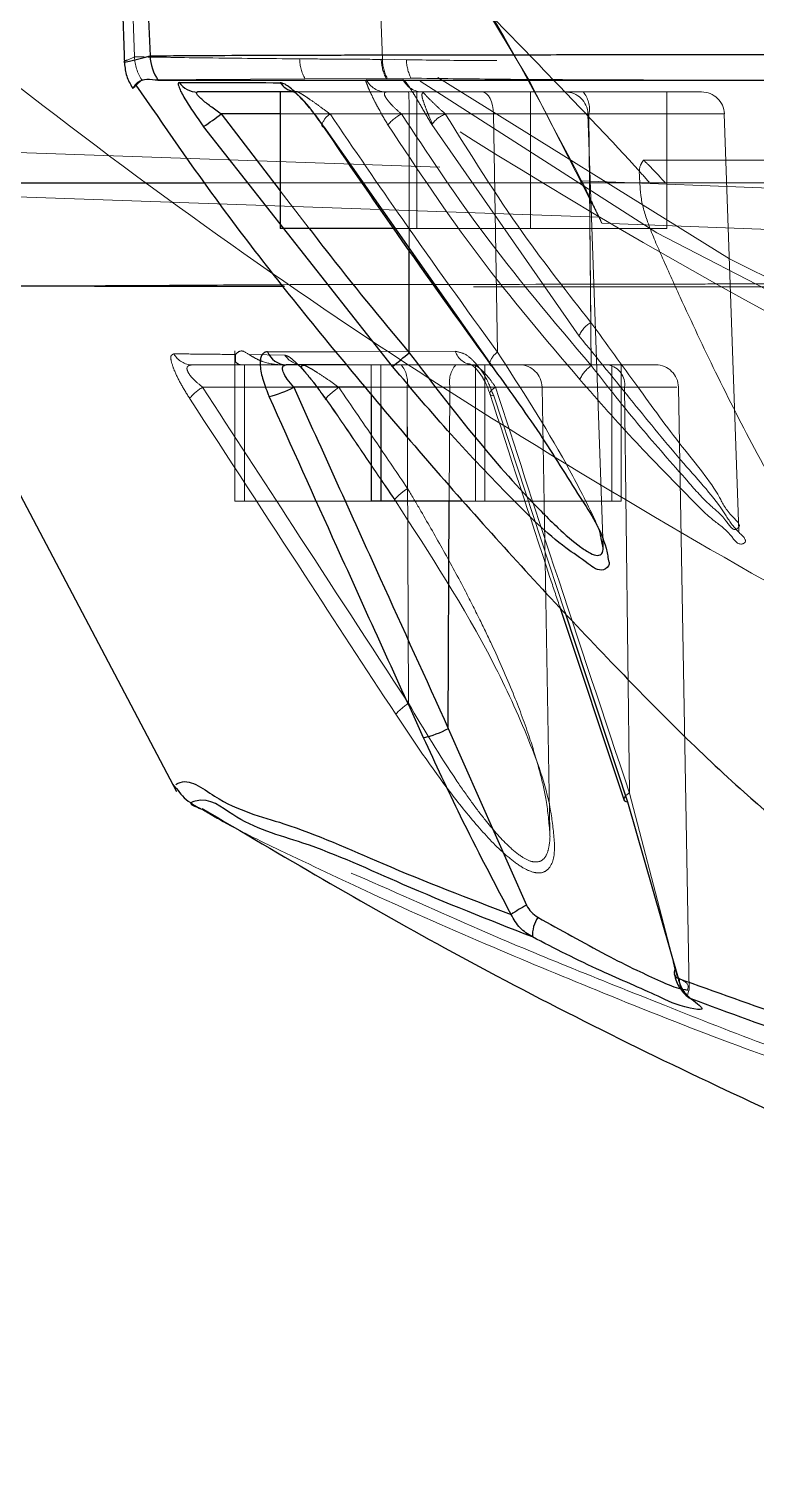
# Model space of a CAD drawing. Header units: millimetres. Extents: x 126 to 938, y 244 to 707.
# Drawn here: x 783.81 to 784.61, y 554.672 to 556.257 of the extents above; entities that cross this region are included whole.
import ezdxf

# ---------------------------------------------------------------- set-up
doc = ezdxf.new("R2010")
doc.units = ezdxf.units.MM
doc.linetypes.add('HIDDEN', pattern=[1.905, 1.27, -0.635])

msp = doc.modelspace()

# ---------------------------------------------------------------- linework, layer by layer
at = {"color": 7, "linetype": 'Continuous', "lineweight": 25}
for p, q in [((783.9106, 556.338), (783.9149, 556.2172)), ((784.1053, 556.1873), (783.995, 556.1873)), ((784.0862, 556.1873), (784.0862, 556.0373)), ((784.0862, 556.1631), (784.0213, 556.1631)), ((784.0213, 556.1631), (784.0862, 556.0786)), ((784.1251, 556.1612), (784.1319, 556.1514)), ((784.2095, 555.8856), (784.0019, 556.1492)), ((784.134, 556.149), (784.3185, 555.8865)), ((783.6227, 556.0873), (784.0032, 556.0873)), ((784.2123, 556.0373), (784.0862, 556.0373)), ((784.228, 555.9006), (784.2279, 556.0127)), ((784.072, 555.9017), (784.1472, 555.9019)), ((784.159, 555.8873), (784.0927, 555.8873)), ((784.1801, 555.8627), (784.101, 555.8627)), ((784.1862, 555.8556), (784.1862, 555.7373)), ((784.1967, 555.8433), (784.1967, 555.7373)), ((784.1967, 555.7373), (784.1862, 555.7373)), ((784.287, 555.7373), (784.1967, 555.7373)), ((784.271, 555.4876), (784.2721, 555.7373)), ((784.4412, 555.6862), (784.439, 555.6964)), ((784.3933, 555.622), (784.4641, 555.4096)), ((784.3991, 555.6158), (784.4679, 555.4069)), ((784.271, 555.4876), (784.3571, 555.2933)), ((783.9983, 555.3997), (783.9997, 555.3989)), ((784.4679, 555.4069), (784.5236, 555.2129)), ((784.5206, 555.2228), (784.5185, 555.2309)), ((784.5339, 555.1928), (784.5342, 555.1945))]:
    msp.add_line(p, q, dxfattribs=at)
at = {"color": 7, "linetype": 'HIDDEN', "lineweight": 18}
for p, q in [((784.1985, 556.2232), (784.1945, 556.3373)), ((783.926, 556.2259), (783.9181, 556.2224)), ((784.2249, 556.2227), (784.1985, 556.2232)), ((783.928, 556.1953), (783.9338, 556.2006)), ((783.9338, 556.2006), (784.1133, 556.2018)), ((784.1133, 556.2018), (784.2026, 556.2022)), ((784.221, 556.201), (784.1808, 556.2008)), ((784.2039, 556.2022), (784.2299, 556.2024)), ((783.995, 556.1873), (784.2273, 556.1873)), ((784.3612, 556.1873), (784.0862, 556.1873)), ((784.0862, 556.1873), (784.3612, 556.1873)), ((784.3085, 556.1873), (784.1053, 556.1873)), ((784.4192, 556.1873), (784.2029, 556.1873)), ((784.2029, 556.1873), (784.2432, 556.1873)), ((784.2273, 556.1873), (784.3996, 556.1873)), ((784.2362, 556.1873), (784.2362, 556.0373)), ((784.5112, 556.1873), (784.2362, 556.1873)), ((784.2362, 556.1873), (784.5112, 556.1873)), ((784.2432, 556.1873), (784.4192, 556.1873)), ((784.3996, 556.1873), (784.3085, 556.1873)), ((784.3612, 556.1873), (784.3612, 556.0373)), ((784.5496, 556.1873), (784.4192, 556.1873)), ((784.5112, 556.1873), (784.5112, 556.0373)), ((784.2278, 556.1631), (784.0862, 556.1631)), ((784.1409, 556.1631), (784.3205, 556.1631)), ((784.2195, 556.1631), (784.4257, 556.1631)), ((784.4245, 556.1631), (784.2278, 556.1631)), ((784.2279, 556.0127), (784.2278, 556.1631)), ((784.2496, 556.1611), (784.2531, 556.1528)), ((784.4257, 556.1631), (784.2677, 556.1631)), ((784.3205, 556.1631), (784.4245, 556.1631)), ((784.325, 555.9014), (784.3205, 556.1631)), ((784.4245, 556.1631), (784.4412, 555.6862)), ((784.5745, 556.1631), (784.4257, 556.1631)), ((784.4278, 555.9339), (784.4257, 556.1631)), ((784.4282, 555.8865), (784.4257, 556.1631)), ((784.5906, 555.7046), (784.5745, 556.1631)), ((782.9926, 556.149), (786.7006, 556.0192)), ((784.1319, 556.1514), (784.1334, 556.1493)), ((784.4149, 555.919), (784.2527, 556.1514)), ((784.4856, 556.1123), (784.4857, 556.1123)), ((784.6324, 556.1123), (784.4856, 556.1123)), ((784.6324, 556.1123), (784.4857, 556.1123)), ((784.5096, 556.0873), (783.6223, 556.0873)), ((784.0032, 556.0873), (787.4737, 556.0873)), ((784.4176, 556.0895), (785.1607, 556.0613)), ((784.6316, 556.0873), (784.5096, 556.0873)), ((784.4368, 556.0495), (783.6696, 556.0763)), ((784.0862, 556.0786), (784.118, 556.0373)), ((784.0862, 556.0373), (784.3612, 556.0373)), ((784.3612, 556.0373), (784.2123, 556.0373)), ((784.5112, 556.0373), (784.2362, 556.0373)), ((784.2362, 556.0373), (784.5112, 556.0373)), ((784.4397, 556.0431), (785.1641, 556.0156)), ((785.1616, 556.0157), (784.4398, 556.0432)), ((784.0362, 555.9026), (784.0362, 555.7373)), ((784.0912, 555.8979), (784.0519, 555.8985)), ((784.1472, 555.9019), (784.2786, 555.9023)), ((784.2191, 555.8873), (783.9898, 555.8873)), ((783.9898, 555.8873), (784.0426, 555.8873)), ((784.0467, 555.8873), (784.0426, 555.8873)), ((784.0467, 555.8873), (784.0467, 555.7373)), ((784.0467, 555.8873), (784.3112, 555.8873)), ((784.0859, 555.8873), (784.3007, 555.8873)), ((784.0859, 555.8873), (784.111, 555.8873)), ((784.0927, 555.8873), (784.2791, 555.8873)), ((784.111, 555.8873), (784.2191, 555.8873)), ((784.2982, 555.8873), (784.159, 555.8873)), ((784.4507, 555.8873), (784.1862, 555.8873)), ((784.1862, 555.8873), (784.1862, 555.8556)), ((784.1967, 555.8873), (784.4612, 555.8873)), ((784.1967, 555.8873), (784.1967, 555.8433)), ((784.3491, 555.8873), (784.2191, 555.8873)), ((784.2791, 555.8873), (784.4991, 555.8873)), ((784.4472, 555.8873), (784.2982, 555.8873)), ((784.3007, 555.8873), (784.3007, 555.7373)), ((784.3112, 555.7373), (784.3112, 555.8873)), ((784.4507, 555.8873), (784.4507, 555.7373)), ((784.4612, 555.7373), (784.4612, 555.8873)), ((784.0008, 555.8627), (784.2256, 555.8627)), ((784.2256, 555.8627), (784.1504, 555.8627)), ((784.2727, 555.8627), (784.1801, 555.8627)), ((784.3741, 555.8627), (784.2256, 555.8627)), ((784.2261, 555.7515), (784.2256, 555.8627)), ((784.2271, 555.5152), (784.2256, 555.8627)), ((784.2721, 555.7373), (784.2727, 555.8627)), ((784.2727, 555.8627), (784.5223, 555.8627)), ((784.3229, 555.8627), (784.4648, 555.8627)), ((784.3827, 555.3738), (784.3741, 555.8627)), ((784.4703, 555.4166), (784.4648, 555.8627)), ((784.5357, 555.1994), (784.5241, 555.8627)), ((784.3209, 555.8532), (784.3991, 555.6158)), ((784.3007, 555.7373), (784.0362, 555.7373)), ((784.0467, 555.7373), (784.3112, 555.7373)), ((784.1862, 555.7373), (784.4507, 555.7373)), ((784.287, 555.7373), (784.4612, 555.7373)), ((783.9672, 555.4275), (783.9696, 555.4245)), ((783.9696, 555.4245), (783.9722, 555.4214)), ((784.5185, 555.2309), (784.4703, 555.4166)), ((784.5342, 555.2), (784.5345, 555.2019)), ((784.5342, 555.1945), (784.5357, 555.2013)), ((784.5345, 555.2019), (784.5346, 555.2027))]:
    msp.add_line(p, q, dxfattribs=at)
at = {"color": 7, "linetype": 'HIDDEN', "lineweight": 18, "flags": 128}
for points in [[(783.926, 556.2259), (783.9238, 556.2882), (783.9221, 556.3373)], [(784.1053, 556.1873), (784.1026, 556.1874), (784.1004, 556.1878)], [(784.3085, 556.1873), (784.3108, 556.1868), (784.313, 556.1854), (784.3151, 556.1832), (784.3169, 556.1802), (784.3184, 556.1766), (784.3195, 556.1724), (784.3203, 556.1679), (784.3205, 556.1631)], [(784.4398, 556.0432), (784.4381, 556.0467), (784.4368, 556.0495)], [(784.1371, 555.8487), (784.1363, 555.8489), (784.1363, 555.8497), (784.137, 555.851), (784.1385, 555.8527), (784.1407, 555.8548), (784.1435, 555.8573), (784.1468, 555.8599), (784.1504, 555.8627)], [(784.3229, 555.8627), (784.3204, 555.861), (784.3185, 555.8594), (784.3172, 555.8579), (784.3166, 555.8565), (784.3167, 555.8553), (784.3175, 555.8543), (784.3189, 555.8536), (784.3209, 555.8532)], [(784.2128, 555.7377), (784.2119, 555.7379), (784.2118, 555.7386), (784.2125, 555.7399), (784.214, 555.7416), (784.2162, 555.7437), (784.219, 555.7461), (784.2223, 555.7488), (784.2261, 555.7515)]]:
    msp.add_lwpolyline(points, dxfattribs=at)
at = {"color": 7, "linetype": 'Continuous', "lineweight": 25, "flags": 128}
for points in [[(783.9387, 556.3373), (783.941, 556.2755), (783.9429, 556.2269)], [(784.1319, 556.1514), (784.132, 556.1505), (784.1327, 556.1495), (784.134, 556.149)], [(783.6794, 555.9725), (783.7712, 555.7987), (783.9721, 555.4183)], [(784.4641, 555.4096), (784.4642, 555.4091), (784.4648, 555.4081), (784.4661, 555.4074), (784.4679, 555.4069)]]:
    msp.add_lwpolyline(points, dxfattribs=at)
at = {"color": 7, "linetype": 'HIDDEN', "lineweight": 18}
for centre, radius, start, end in [((787.4737, 561.1873), 5.5, 90, 270), ((787.4737, 561.1873), 5.5, 90, 270), ((787.4737, 561.1872), 5.95, 181.9999, 266.80843), ((787.4737, 561.1872), 5.95, 181.99983, 266.80851), ((787.4737, 561.1873), 5.9354, 182.00006, 268), ((782.1737, 554.9872), 2.5, 25.1443, 86.2217), ((783.976, 556.2276), 0.0501, 181.9645, 212.5864), ((784.1576, 556.2254), 0.0502, 182.0109, 208.0656), ((784.2471, 556.2248), 0.0499, 181.9354, 206.9341), ((784.2486, 556.2249), 0.0502, 182.0049, 206.8725), ((784.2751, 556.2245), 0.0503, 181.9394, 205.951), ((784.2029, 556.2122), 0.0249, 207.1402, 269.9483), ((784.2432, 556.2121), 0.0248, 206.4349, 269.9477), ((783.9337, 556.1689), 0.2942, 358.8662, 3.568), ((784.3996, 556.1623), 0.025, 1.9914, 90.011), ((784.3977, 556.1686), 0.0285, 348.9985, 41.037), ((784.3977, 556.1686), 0.0285, 348.9985, 41.037), ((784.5496, 556.1623), 0.025, 1.9914, 90.011), ((784.1539, 556.1439), 0.0232, 124.0134, 160.9962), ((784.2428, 556.1185), 0.0503, 117.6389, 139.5188), ((784.2803, 556.1314), 0.0341, 111.6255, 144.0521), ((784.442, 555.9085), 0.0291, 119.3603, 158.8949), ((783.99, 555.9112), 0.024, 209.4984, 269.6368), ((784.1111, 555.9113), 0.024, 213.8263, 269.6771), ((784.2992, 555.9089), 0.0216, 197.7215, 267.4678), ((784.3385, 555.8829), 0.0229, 126.1902, 164.5944), ((784.1971, 555.8683), 0.029, 348.8261, 40.7007), ((784.1971, 555.8683), 0.029, 348.8261, 40.7007), ((784.3015, 555.8684), 0.0293, 139.8553, 191.1385), ((784.3491, 555.8623), 0.025, 0.9882, 90.0178), ((784.4509, 555.8549), 0.0389, 125.7947, 155.2667), ((784.4428, 555.8655), 0.0222, 352.6304, 78.6), ((784.4991, 555.8623), 0.025, 0.9882, 90.0178), ((784.0323, 555.8111), 0.0605, 121.3924, 139.3146), ((784.2631, 555.4582), 0.0673, 122.2804, 138.005), ((784.4741, 555.4069), 0.0104, 111.6495, 165.2291), ((784.5456, 555.2097), 0.0203, 173.278, 221.7361)]:
    msp.add_arc(centre, radius, start, end, dxfattribs=at)
at = {"color": 7, "linetype": 'Continuous', "lineweight": 25}
for centre, radius, start, end in [((783.9932, 556.2287), 0.0503, 181.9715, 214.7845), ((783.9951, 556.2117), 0.0245, 214.7896, 269.8943), ((784.1057, 556.211), 0.0238, 214.6499, 257.1339), ((783.7173, 556.5667), 0.5052, 304.2801, 306.985), ((784.0933, 555.9101), 0.0228, 201.4081, 268.6079), ((783.8694, 556.3247), 0.5554, 307.7581, 310.2154), ((784.3187, 555.8888), 0.00231, 176.9253, 264.2773), ((784.0466, 555.9667), 0.1174, 283.434, 297.6174), ((784.2177, 555.5878), 0.1135, 283.2687, 298.019), ((784.436, 555.1439), 0.169, 117.8728, 124.6147), ((784.4, 555.2596), 0.0366, 146.0532, 181.8308), ((784.5259, 555.219), 0.0065, 144.8465, 249.6124), ((784.5473, 555.2098), 0.0216, 218.8902, 245.1465)]:
    msp.add_arc(centre, radius, start, end, dxfattribs=at)
at = {"color": 7, "linetype": 'HIDDEN', "lineweight": 18}
for points, knots in [([(782.1883, 560.5354), (782.1976, 560.4688), (782.2166, 560.3328), (782.2554, 560.1261), (782.3036, 559.9126), (782.3577, 559.7112), (782.4177, 559.5171), (782.4844, 559.3253), (782.5674, 559.1139), (782.6787, 558.8639), (782.8216, 558.5855), (783.001, 558.2854), (783.2019, 557.9956), (783.4156, 557.728), (783.6132, 557.5109), (783.7937, 557.3322), (783.92, 557.2174), (784.012, 557.1386), (784.0623, 557.0965), (784.1143, 557.0543), (784.1678, 557.0118), (784.2229, 556.9693), (784.2921, 556.9173), (784.3928, 556.8446), (784.5009, 556.7711), (784.6056, 556.7038), (784.6911, 556.651), (784.7863, 556.5948), (784.8915, 556.5357), (785.0576, 556.4476), (785.2768, 556.3426), (785.5406, 556.2337), (785.8056, 556.1395), (786.0751, 556.0592), (786.3522, 555.9913), (786.5345, 555.9586), (786.6232, 555.9427)], [0, 0, 0, 0, 0.029427, 0.0601118, 0.0920571, 0.125264, 0.151383, 0.1810111, 0.214148, 0.2507974, 0.3007912, 0.3511115, 0.4037674, 0.4550719, 0.50096, 0.5322046, 0.5662675, 0.5756555, 0.5852353, 0.5950095, 0.6049763, 0.6151366, 0.6254886, 0.6429089, 0.6695038, 0.6827103, 0.6973837, 0.7135229, 0.7311274, 0.7501964, 0.7958395, 0.8374784, 0.875119, 0.9189318, 0.9605581, 1, 1, 1, 1]), ([(786.5768, 555.9519), (786.4478, 555.9757), (786.1621, 556.0283), (785.733, 556.1576), (785.2937, 556.3278), (784.8772, 556.5334), (784.4859, 556.7702), (784.122, 557.0357), (783.7872, 557.3269), (783.4502, 557.6752), (783.1242, 558.086), (782.8246, 558.5616), (782.581, 559.0555), (782.3944, 559.5605), (782.2651, 560.0316), (782.2194, 560.3364), (782.1996, 560.4678)], [0, 0, 0, 0, 0.058392, 0.129282, 0.19916, 0.268, 0.335799, 0.402573, 0.468349, 0.533161, 0.61811, 0.701402, 0.783004, 0.86285, 0.940852, 1, 1, 1, 1]), ([(787.2862, 555.2321), (787.107, 555.2422), (786.7487, 555.2622), (786.2149, 555.3517), (785.6893, 555.4868), (785.1825, 555.6697), (784.7083, 555.891), (784.2686, 556.1451), (783.8593, 556.4292), (783.4757, 556.7458), (783.0979, 557.1148), (782.735, 557.5402), (782.3981, 558.0244), (782.1109, 558.539), (781.877, 559.0789), (781.6933, 559.6383), (781.6185, 560.0228), (781.5811, 560.215)], [0, 0, 0, 0, 0.065567, 0.131071, 0.19746, 0.263689, 0.327713, 0.388478, 0.449099, 0.509625, 0.570066, 0.641911, 0.713662, 0.78533, 0.856935, 0.928486, 1, 1, 1, 1]), ([(784.7412, 555.5808), (784.6601, 555.6266), (784.4901, 555.7227), (784.2427, 555.8743), (783.9984, 556.0407), (783.7669, 556.2156), (783.5671, 556.3765), (783.4529, 556.4857), (783.4088, 556.5278)], [0, 0, 0, 0, 0.170437, 0.357362, 0.530958, 0.711007, 0.888346, 1, 1, 1, 1]), ([(785.1607, 556.0613), (785.0623, 556.0965), (784.8686, 556.1658), (784.6038, 556.2815), (784.3622, 556.4004), (784.2168, 556.4845), (784.1433, 556.527)], [0, 0, 0, 0, 0.279684, 0.55061, 0.772832, 1, 1, 1, 1]), ([(784.4176, 556.0895), (784.3772, 556.1666), (784.297, 556.3195), (784.1942, 556.4582), (784.1433, 556.527)], [0, 0, 0, 0, 0.504304, 1, 1, 1, 1]), ([(784.4917, 556.0882), (784.4867, 556.0939), (784.4738, 556.1084), (784.4402, 556.1445), (784.385, 556.2024), (784.3049, 556.2848), (784.2062, 556.3847), (784.1337, 556.4565), (784.0944, 556.4955)], [0, 0, 0, 0, 0.040102, 0.102263, 0.260018, 0.461844, 0.708041, 1, 1, 1, 1]), ([(786.2143, 556.3309), (786.1743, 556.315), (786.0866, 556.2801), (785.9324, 556.2601), (785.7588, 556.2129), (785.5574, 556.208), (785.3495, 556.2253), (785.1485, 556.2236), (784.9726, 556.2253), (784.807, 556.2257), (784.6543, 556.2269), (784.5102, 556.2252), (784.3944, 556.2218), (784.3021, 556.2216), (784.248, 556.2224), (784.2249, 556.2227)], [0, 0, 0, 0, 0.064152, 0.140705, 0.23146, 0.332744, 0.439899, 0.543986, 0.633223, 0.703357, 0.791867, 0.861898, 0.919019, 0.965287, 1, 1, 1, 1]), ([(784.1074, 556.2237), (784.0735, 556.224), (784.013, 556.2245), (783.9526, 556.2255), (783.926, 556.2259)], [0, 0, 0, 0, 0.559944, 1, 1, 1, 1]), ([(784.1972, 556.2231), (784.1804, 556.2232), (784.1505, 556.2233), (784.1206, 556.2236), (784.1074, 556.2237)], [0, 0, 0, 0, 0.560007, 1, 1, 1, 1]), ([(784.1985, 556.2232), (784.1982, 556.2232), (784.1978, 556.2231), (784.1974, 556.2231), (784.1972, 556.2231)], [0, 0, 0, 0, 0.5596451, 1, 1, 1, 1]), ([(784.2299, 556.2024), (784.2609, 556.2021), (784.3355, 556.2011), (784.4666, 556.2005), (784.6014, 556.2001), (784.7329, 556.2002), (784.8568, 556.1981), (785.0084, 556.2021), (785.1909, 556.2123), (785.3974, 556.2186), (785.5413, 556.2114), (785.6138, 556.2077)], [0, 0, 0, 0, 0.0671373, 0.1616903, 0.2842368, 0.3591632, 0.4466383, 0.552756, 0.6877799, 0.8427575, 1, 1, 1, 1]), ([(784.2045, 556.1512), (784.201, 556.1571), (784.1959, 556.1658), (784.1898, 556.1773), (784.1861, 556.185), (784.183, 556.1914), (784.1815, 556.1961), (784.18, 556.1992), (784.1806, 556.2005), (784.1808, 556.2008)], [0, 0, 0, 0, 0.370002, 0.546017, 0.703533, 0.833115, 0.927054, 0.981262, 1, 1, 1, 1]), ([(784.2026, 556.2022), (784.2028, 556.2022), (784.2032, 556.2022), (784.2037, 556.2022), (784.2039, 556.2022)], [0, 0, 0, 0, 0.559552, 1, 1, 1, 1]), ([(784.221, 556.201), (784.2216, 556.2007), (784.2233, 556.1997), (784.2255, 556.1963), (784.229, 556.1915), (784.2347, 556.1823), (784.2428, 556.1688), (784.2493, 556.1574), (784.2527, 556.1514)], [0, 0, 0, 0, 0.031902, 0.099752, 0.202052, 0.333801, 0.651831, 1, 1, 1, 1]), ([(784.1053, 556.1873), (784.1058, 556.1871), (784.1073, 556.1865), (784.11, 556.1848), (784.1139, 556.1824), (784.1205, 556.1779), (784.1297, 556.1714), (784.1371, 556.1659), (784.1409, 556.1631)], [0, 0, 0, 0, 0.035581, 0.110857, 0.217699, 0.358147, 0.67162, 1, 1, 1, 1]), ([(784.1063, 556.1833), (784.1066, 556.183), (784.1085, 556.1814), (784.1139, 556.1756), (784.12, 556.1686), (784.124, 556.1627), (784.1251, 556.1612)], [0, 0, 0, 0, 0.039269, 0.265079, 0.808534, 1, 1, 1, 1]), ([(784.2029, 556.1873), (784.2023, 556.1872), (784.2011, 556.1871), (784.2004, 556.185), (784.2014, 556.1826), (784.2032, 556.1795), (784.2062, 556.1758), (784.2115, 556.17), (784.2162, 556.1659), (784.2195, 556.1631)], [0, 0, 0, 0, 0.053051, 0.098769, 0.173744, 0.285135, 0.428138, 0.606497, 1, 1, 1, 1]), ([(784.2435, 556.1867), (784.243, 556.1864), (784.242, 556.1856), (784.2419, 556.1817), (784.2441, 556.1754), (784.2467, 556.1679), (784.2488, 556.1628), (784.2496, 556.1611)], [0, 0, 0, 0, 0.061023, 0.134712, 0.391055, 0.797919, 1, 1, 1, 1]), ([(784.2677, 556.1631), (784.2645, 556.166), (784.2585, 556.1714), (784.2517, 556.178), (784.2472, 556.1825), (784.2451, 556.185), (784.2437, 556.1863), (784.2433, 556.1871), (784.2432, 556.1873)], [0, 0, 0, 0, 0.374665, 0.70148, 0.831908, 0.926057, 0.983126, 1, 1, 1, 1]), ([(784.325, 555.9014), (784.29, 555.9497), (784.2275, 556.0362), (784.1674, 556.1243), (784.1409, 556.1631)], [0, 0, 0, 0, 0.559442, 1, 1, 1, 1]), ([(784.4282, 555.8865), (784.3863, 555.9358), (784.3113, 556.024), (784.2476, 556.1206), (784.2195, 556.1631)], [0, 0, 0, 0, 0.559313, 1, 1, 1, 1]), ([(784.2677, 556.1631), (784.2954, 556.1187), (784.3448, 556.0395), (784.4024, 555.9661), (784.4278, 555.9339)], [0, 0, 0, 0, 0.560447, 1, 1, 1, 1]), ([(784.2045, 556.1512), (784.237, 556.1023), (784.3019, 556.0048), (784.3778, 555.9157), (784.4156, 555.8712)], [0, 0, 0, 0, 0.501153, 1, 1, 1, 1]), ([(784.7412, 555.5808), (784.7163, 555.6168), (784.6695, 555.6843), (784.6123, 555.7851), (784.5659, 555.8763), (784.5315, 555.9493), (784.5066, 556.0044), (784.4907, 556.041), (784.4822, 556.0699), (784.4816, 556.0905), (784.4804, 556.1045), (784.4843, 556.1104), (784.4856, 556.1123)], [0, 0, 0, 0, 0.219558, 0.4121337, 0.580465, 0.7327839, 0.8165551, 0.8837617, 0.9336191, 0.9648888, 0.9888299, 1, 1, 1, 1]), ([(784.4857, 556.1123), (784.4881, 556.11), (784.4965, 556.1022), (784.5041, 556.0935), (784.5096, 556.0873)], [0, 0, 0, 0, 0.284213, 1, 1, 1, 1]), ([(784.6223, 556.0873), (784.6167, 556.0873), (784.5865, 556.0873), (784.5258, 556.0873), (784.4151, 556.0873), (784.2769, 556.0873), (784.1382, 556.0873), (784.0156, 556.0873), (783.9078, 556.0873), (783.8095, 556.0873), (783.7295, 556.0873), (783.6949, 556.0873), (783.6612, 556.0873), (783.7104, 556.0873), (783.7425, 556.0873), (783.8408, 556.0873), (783.9697, 556.0873), (784.1571, 556.0873), (784.3599, 556.0873), (784.574, 556.0873), (784.7877, 556.0873), (785.0185, 556.0873), (785.2955, 556.0873), (785.6223, 556.0873), (785.9991, 556.0873), (786.3557, 556.0873), (786.6858, 556.0873), (786.9874, 556.0873), (787.2947, 556.0873), (787.502, 556.0873), (787.6059, 556.0873)], [0, 0, 0, 0, 0.003482, 0.018505, 0.037221, 0.071408, 0.103333, 0.122299, 0.146739, 0.169087, 0.183811, 0.19311, 0.194895, 0.199171, 0.209155, 0.224954, 0.253478, 0.291503, 0.338513, 0.378435, 0.422738, 0.46967, 0.520044, 0.592664, 0.670211, 0.751215, 0.811491, 0.872781, 0.936255, 1, 1, 1, 1]), ([(784.4176, 556.0895), (784.4205, 556.0836), (784.4259, 556.0726), (784.4321, 556.0595), (784.4361, 556.051), (784.4382, 556.0467), (784.4392, 556.0443), (784.4397, 556.0433), (784.4398, 556.0432)], [0, 0, 0, 0, 0.383991, 0.714558, 0.845696, 0.937382, 0.990969, 1, 1, 1, 1]), ([(783.6821, 555.9739), (783.6886, 555.9739), (783.7196, 555.9738), (783.785, 555.9738), (783.8857, 555.9743), (783.9974, 555.9749), (784.1011, 555.9756), (784.2604, 555.9755), (784.3948, 555.976), (784.5431, 555.976), (784.5727, 555.9764), (784.6395, 555.9762), (784.6249, 555.9765), (784.6228, 555.9765)], [0, 0, 0, 0, 0.020264, 0.097988, 0.2059333, 0.3377005, 0.449767, 0.533465, 0.8368096, 0.9000935, 0.9606475, 0.9941246, 1, 1, 1, 1]), ([(787.4737, 555.9722), (787.3072, 555.9722), (786.9778, 555.9722), (786.4896, 555.9722), (786.0555, 555.9723), (785.6776, 555.9724), (785.358, 555.9725), (785.0588, 555.9726), (784.7583, 555.9728), (784.4674, 555.973), (784.2396, 555.9732), (784.1198, 555.9733), (784.0908, 555.9734)], [0, 0, 0, 0, 0.147634, 0.292184, 0.432868, 0.532672, 0.627278, 0.716298, 0.798007, 0.893769, 0.974297, 1, 1, 1, 1]), ([(784.4278, 555.9339), (784.445, 555.9102), (784.4785, 555.8643), (784.5239, 555.8013), (784.5652, 555.7524), (784.5773, 555.725), (784.5936, 555.7112), (784.5898, 555.7082), (784.5896, 555.7081)], [0, 0, 0, 0, 0.314131, 0.608711, 0.856701, 0.949594, 0.997447, 1, 1, 1, 1]), ([(784.4156, 555.8712), (784.4362, 555.8478), (784.4753, 555.8031), (784.5248, 555.7536), (784.5596, 555.7174), (784.5793, 555.7048), (784.5901, 555.6879), (784.6011, 555.6938), (784.5843, 555.7079), (784.5698, 555.7347), (784.5249, 555.7834), (784.4732, 555.8474), (784.4348, 555.8945), (784.4149, 555.919)], [0, 0, 0, 0, 0.16974, 0.323533, 0.387465, 0.43609, 0.463757, 0.469473, 0.494169, 0.539385, 0.669473, 0.828265, 1, 1, 1, 1]), ([(783.9691, 555.8994), (783.968, 555.8989), (783.9649, 555.8974), (783.9667, 555.8893), (783.97, 555.8795), (783.9771, 555.8655), (783.9832, 555.8556), (783.9864, 555.8505)], [0, 0, 0, 0, 0.061693, 0.17302, 0.367138, 0.671167, 1, 1, 1, 1]), ([(784.0369, 555.8987), (784.024, 555.8988), (784.0014, 555.8991), (783.9788, 555.8993), (783.9691, 555.8994)], [0, 0, 0, 0, 0.571329, 1, 1, 1, 1]), ([(784.0426, 555.8873), (784.0401, 555.8882), (784.0361, 555.8896), (784.0371, 555.8949), (784.0369, 555.8974), (784.0369, 555.8987)], [0, 0, 0, 0, 0.4727188, 0.7371813, 1, 1, 1, 1]), ([(784.0519, 555.8985), (784.0485, 555.9009), (784.043, 555.9046), (784.0385, 555.9003), (784.0369, 555.8987)], [0, 0, 0, 0, 0.628647, 1, 1, 1, 1]), ([(784.0519, 555.8985), (784.0548, 555.8968), (784.0596, 555.894), (784.0706, 555.8889), (784.0793, 555.888), (784.0859, 555.8873)], [0, 0, 0, 0, 0.281006, 0.454647, 1, 1, 1, 1]), ([(784.0912, 555.8979), (784.0924, 555.8976), (784.0954, 555.8967), (784.0999, 555.893), (784.1055, 555.888), (784.114, 555.8789), (784.1249, 555.8659), (784.133, 555.8545), (784.1371, 555.8487)], [0, 0, 0, 0, 0.053871, 0.138974, 0.251879, 0.385175, 0.685058, 1, 1, 1, 1]), ([(784.3209, 555.8532), (784.3182, 555.8601), (784.313, 555.8737), (784.3016, 555.8891), (784.2901, 555.8998), (784.282, 555.9015), (784.2786, 555.9023)], [0, 0, 0, 0, 0.327233, 0.641294, 0.84619, 1, 1, 1, 1]), ([(784.439, 555.6964), (784.4386, 555.698), (784.4367, 555.7078), (784.4235, 555.7352), (784.3885, 555.8032), (784.3512, 555.8608), (784.325, 555.9014)], [0, 0, 0, 0, 0.021406, 0.12653, 0.384161, 1, 1, 1, 1]), ([(783.9898, 555.8873), (783.9887, 555.8872), (783.9867, 555.8871), (783.984, 555.8857), (783.9834, 555.8834), (783.9838, 555.8815), (783.9848, 555.879), (783.987, 555.8756), (783.9923, 555.8696), (783.9973, 555.8655), (784.0008, 555.8627)], [0, 0, 0, 0, 0.098155, 0.16708, 0.236679, 0.279723, 0.330993, 0.458171, 0.624359, 1, 1, 1, 1]), ([(784.1131, 555.8867), (784.1123, 555.8866), (784.1112, 555.8865), (784.109, 555.8861), (784.1098, 555.8838), (784.1121, 555.8814), (784.1159, 555.8764), (784.1215, 555.8696), (784.1285, 555.8602), (784.1335, 555.8531), (784.1362, 555.8492)], [0, 0, 0, 0, 0.048814, 0.076454, 0.102432, 0.169365, 0.290969, 0.471622, 0.710716, 1, 1, 1, 1]), ([(784.1504, 555.8627), (784.1464, 555.8656), (784.1385, 555.8713), (784.1285, 555.8778), (784.1213, 555.8824), (784.1168, 555.8848), (784.1136, 555.8866), (784.1117, 555.8871), (784.111, 555.8873)], [0, 0, 0, 0, 0.321514, 0.626234, 0.765311, 0.872237, 0.955129, 1, 1, 1, 1]), ([(784.2922, 555.8883), (784.2929, 555.8883), (784.2945, 555.8884), (784.2973, 555.8868), (784.3005, 555.8842), (784.304, 555.8802), (784.3076, 555.8753), (784.3124, 555.8672), (784.3149, 555.8605), (784.3166, 555.8559)], [0, 0, 0, 0, 0.045083, 0.116047, 0.215803, 0.34181, 0.489014, 0.652179, 1, 1, 1, 1]), ([(784.2982, 555.8873), (784.2989, 555.8871), (784.3006, 555.8868), (784.3032, 555.8852), (784.3062, 555.8829), (784.3095, 555.8798), (784.313, 555.876), (784.3177, 555.8704), (784.3208, 555.8658), (784.3229, 555.8627)], [0, 0, 0, 0, 0.060434, 0.143808, 0.252851, 0.38465, 0.527027, 0.686313, 1, 1, 1, 1]), ([(784.5896, 555.7081), (784.589, 555.7076), (784.5847, 555.7034), (784.5735, 555.7217), (784.5564, 555.7337), (784.5244, 555.7708), (784.4805, 555.8198), (784.4461, 555.8636), (784.4282, 555.8865)], [0, 0, 0, 0, 0.00907, 0.070103, 0.170599, 0.315707, 0.643331, 1, 1, 1, 1]), ([(784.2271, 555.5152), (784.1848, 555.58), (784.1093, 555.6958), (784.0339, 555.8117), (784.0008, 555.8627)], [0, 0, 0, 0, 0.559983, 1, 1, 1, 1]), ([(784.1504, 555.8627), (784.1646, 555.842), (784.19, 555.805), (784.215, 555.7679), (784.2261, 555.7515)], [0, 0, 0, 0, 0.559917, 1, 1, 1, 1]), ([(784.4703, 555.4166), (784.4425, 555.4997), (784.3928, 555.6482), (784.3442, 555.7971), (784.3229, 555.8627)], [0, 0, 0, 0, 0.5596853, 1, 1, 1, 1]), ([(783.9864, 555.8505), (784.0287, 555.7856), (784.1041, 555.6698), (784.1798, 555.5542), (784.2131, 555.5033)], [0, 0, 0, 0, 0.560007, 1, 1, 1, 1]), ([(784.1365, 555.8502), (784.1479, 555.8335), (784.1732, 555.7965), (784.1983, 555.7594), (784.212, 555.7391)], [0, 0, 0, 0, 0.452463, 1, 1, 1, 1]), ([(784.2128, 555.7377), (784.1987, 555.7585), (784.1736, 555.7956), (784.1483, 555.8325), (784.1371, 555.8487)], [0, 0, 0, 0, 0.560065, 1, 1, 1, 1]), ([(784.3166, 555.8559), (784.3385, 555.7884), (784.3639, 555.7104), (784.3898, 555.6325), (784.3933, 555.622)], [0, 0, 0, 0, 0.864626, 1, 1, 1, 1]), ([(784.2261, 555.7515), (784.2266, 555.7506), (784.2316, 555.7423), (784.245, 555.7195), (784.266, 555.6829), (784.2879, 555.6424), (784.3058, 555.607), (784.3242, 555.5686), (784.3427, 555.5262), (784.3599, 555.4803), (784.371, 555.4428), (784.3795, 555.4084), (784.3814, 555.3862), (784.3825, 555.3738)], [0, 0, 0, 0, 0.0076697, 0.0705696, 0.1924888, 0.3150701, 0.4059287, 0.4815923, 0.6247341, 0.7430291, 0.8377297, 0.9099948, 1, 1, 1, 1]), ([(784.3879, 555.3596), (784.3869, 555.371), (784.3834, 555.4104), (784.3594, 555.4782), (784.3055, 555.595), (784.2505, 555.6797), (784.2128, 555.7377)], [0, 0, 0, 0, 0.0816401, 0.2815533, 0.5071714, 1, 1, 1, 1]), ([(783.9997, 555.3989), (784.0062, 555.395), (784.0341, 555.3783), (784.097, 555.3483), (784.197, 555.3006), (784.3158, 555.2485), (784.4473, 555.1941), (784.5781, 555.1419), (784.6996, 555.0995), (784.8019, 555.0684), (784.8852, 555.0752), (784.9582, 555.0892), (785.0288, 555.1081), (785.099, 555.1319), (785.1576, 555.155), (785.2049, 555.1755), (785.2413, 555.1916), (785.2776, 555.2099), (785.3109, 555.2215), (785.3446, 555.2516), (785.2978, 555.303), (785.2279, 555.3512), (785.1011, 555.4268), (785.0038, 555.4804), (784.9486, 555.5109)], [0, 0, 0, 0, 0.011938, 0.051155, 0.109451, 0.186174, 0.254951, 0.333378, 0.407335, 0.458069, 0.499303, 0.536939, 0.575141, 0.613973, 0.653424, 0.674197, 0.695105, 0.716128, 0.737292, 0.753218, 0.774677, 0.824167, 0.900161, 1, 1, 1, 1]), ([(784.3825, 555.3738), (784.3825, 555.3732), (784.3832, 555.3681), (784.3821, 555.3595), (784.3798, 555.3488), (784.3733, 555.3406), (784.3617, 555.3406), (784.3497, 555.3474), (784.3318, 555.3626), (784.3141, 555.3834), (784.2958, 555.4075), (784.2664, 555.4495), (784.2444, 555.4863), (784.2271, 555.5152)], [0, 0, 0, 0, 0.007288, 0.05799, 0.095553, 0.130324, 0.164796, 0.21393, 0.283444, 0.426759, 0.518585, 0.623894, 1, 1, 1, 1]), ([(784.2131, 555.5033), (784.2327, 555.474), (784.2617, 555.4308), (784.3037, 555.3788), (784.3297, 555.3514), (784.3502, 555.3357), (784.3631, 555.3291), (784.3753, 555.328), (784.3875, 555.3387), (784.3877, 555.3508), (784.3879, 555.3596)], [0, 0, 0, 0, 0.3807423, 0.5610851, 0.7212468, 0.7869915, 0.8389289, 0.8768941, 0.9102921, 1, 1, 1, 1]), ([(785.2919, 555.2975), (785.303, 555.2832), (785.3245, 555.2552), (785.2708, 555.2339), (785.2338, 555.215), (785.1891, 555.195), (785.1413, 555.1742), (785.0881, 555.153), (785.0301, 555.1324), (784.972, 555.1148), (784.9137, 555.101), (784.8533, 555.0902), (784.7871, 555.0861), (784.71, 555.1083), (784.6167, 555.1402), (784.5111, 555.1824), (784.4049, 555.2245), (784.2909, 555.2719), (784.1851, 555.3205), (784.0699, 555.3681), (784.0321, 555.3998), (783.9591, 555.4193), (783.9708, 555.4256), (783.9713, 555.4259)], [0, 0, 0, 0, 0.029241, 0.056921, 0.089261, 0.121386, 0.153258, 0.195281, 0.236721, 0.27756, 0.317815, 0.357547, 0.401526, 0.450037, 0.517942, 0.601078, 0.679109, 0.749217, 0.848338, 0.923569, 0.974102, 0.998892, 1, 1, 1, 1]), ([(784.5254, 555.2121), (784.525, 555.2126), (784.5239, 555.2137), (784.5226, 555.2161), (784.5214, 555.2192), (784.5209, 555.2215), (784.5206, 555.2228)], [0, 0, 0, 0, 0.172488, 0.398281, 0.678818, 1, 1, 1, 1]), ([(784.5346, 555.2027), (784.5347, 555.2029), (784.5355, 555.2073), (784.5304, 555.2098), (784.5254, 555.2121)], [0, 0, 0, 0, 0.051248, 1, 1, 1, 1])]:
    msp.add_open_spline(points, degree=3, knots=knots, dxfattribs=at)
at = {"color": 7, "linetype": 'Continuous', "lineweight": 25}
for points, knots in [([(783.9181, 556.2224), (783.9172, 556.222), (783.9071, 556.2177), (783.9258, 556.2225), (783.9429, 556.2269)], [0, 0, 0, 0, 0.085682, 1, 1, 1, 1]), ([(783.9429, 556.2269), (783.9515, 556.227), (783.9738, 556.2273), (784.0167, 556.2275), (784.0588, 556.2277), (784.0958, 556.2278), (784.1216, 556.2279), (784.1501, 556.2279), (784.1815, 556.228), (784.216, 556.228), (784.2538, 556.2281), (784.295, 556.2282), (784.3366, 556.2282), (784.381, 556.2283), (784.431, 556.2283), (784.4931, 556.2283), (784.5688, 556.2283), (784.6496, 556.2283), (784.7355, 556.2283), (784.8285, 556.2284), (784.9322, 556.2285), (785.0359, 556.2286), (785.1379, 556.2287), (785.2494, 556.2285), (785.3879, 556.2282), (785.557, 556.2278), (785.7413, 556.2272), (785.9218, 556.2267), (786.0806, 556.2263), (786.314, 556.2257), (786.6339, 556.225), (787.0508, 556.2241), (787.3321, 556.2235), (787.4738, 556.2232)], [0, 0, 0, 0, 0.007293, 0.0189376, 0.0365073, 0.043074, 0.0503598, 0.0584153, 0.0672913, 0.0770417, 0.0877171, 0.099375, 0.1120661, 0.1230521, 0.1371037, 0.1545686, 0.1758486, 0.2013826, 0.2232466, 0.2487806, 0.2803816, 0.3114052, 0.3368378, 0.3671018, 0.4060899, 0.4545549, 0.5107751, 0.5626704, 0.6078774, 0.6457446, 0.7609871, 0.879636, 1, 1, 1, 1]), ([(783.9148, 556.219), (783.9153, 556.2141), (783.9163, 556.2044), (783.9212, 556.196), (783.9236, 556.1918)], [0, 0, 0, 0, 0.5004486, 1, 1, 1, 1]), ([(783.9241, 556.1919), (783.9239, 556.1917), (783.9224, 556.19), (783.9253, 556.1928), (783.928, 556.1953)], [0, 0, 0, 0, 0.0899993, 1, 1, 1, 1]), ([(783.9519, 556.2), (783.9434, 556.201), (783.9321, 556.2024), (783.9257, 556.194), (783.9241, 556.1919)], [0, 0, 0, 0, 0.743894, 1, 1, 1, 1]), ([(783.9274, 556.1949), (783.9583, 556.15), (784.0302, 556.0455), (784.1575, 555.8872), (784.3018, 555.7182), (784.4489, 555.5604), (784.5839, 555.4243), (784.6755, 555.3506), (784.7158, 555.3181)], [0, 0, 0, 0, 0.138369, 0.321672, 0.514596, 0.701981, 0.868714, 1, 1, 1, 1]), ([(787.4737, 556.2017), (787.4472, 556.2018), (787.3772, 556.202), (787.2468, 556.202), (787.0663, 556.2019), (786.8714, 556.2016), (786.6822, 556.2014), (786.5194, 556.2011), (786.3686, 556.201), (786.1636, 556.2008), (785.9053, 556.2007), (785.6068, 556.2006), (785.4062, 556.2006), (785.2984, 556.2007), (785.2659, 556.2007), (785.2338, 556.2007), (785.202, 556.2008), (785.1705, 556.2008), (785.147, 556.2008), (785.1263, 556.2008), (785.1036, 556.2008), (785.0128, 556.2006), (784.882, 556.2002), (784.7194, 556.1999), (784.5862, 556.1999), (784.4634, 556.1998), (784.3251, 556.1998), (784.1839, 556.1999), (784.052, 556.1999), (783.9799, 556.1999), (783.9519, 556.2)], [0, 0, 0, 0, 0.0226377, 0.0596405, 0.1110423, 0.1763591, 0.2256827, 0.2722002, 0.3150012, 0.3541636, 0.4468499, 0.5350447, 0.6084207, 0.6177052, 0.6269052, 0.6360272, 0.6450613, 0.6540141, 0.662879, 0.6650317, 0.6716558, 0.6822605, 0.7423445, 0.7830909, 0.8207368, 0.8558712, 0.8876343, 0.9385351, 0.9761404, 1, 1, 1, 1]), ([(783.975, 556.1978), (783.9745, 556.1974), (783.9732, 556.1964), (783.9749, 556.1925), (783.9767, 556.1878), (783.982, 556.1784), (783.9902, 556.1654), (783.9978, 556.1548), (784.0019, 556.1492)], [0, 0, 0, 0, 0.0267955, 0.0838996, 0.1815593, 0.3130614, 0.6378639, 1, 1, 1, 1]), ([(783.975, 556.1978), (783.9911, 556.1977), (784.0281, 556.1976), (784.0652, 556.1975), (784.0861, 556.1975)], [0, 0, 0, 0, 0.435068, 1, 1, 1, 1]), ([(784.134, 556.149), (784.13, 556.1547), (784.122, 556.166), (784.1109, 556.1788), (784.1019, 556.1878), (784.0959, 556.1928), (784.0908, 556.1964), (784.0875, 556.1971), (784.0861, 556.1975)], [0, 0, 0, 0, 0.300978, 0.599015, 0.735047, 0.851383, 0.940493, 1, 1, 1, 1]), ([(784.0213, 556.1631), (784.0173, 556.1659), (784.0099, 556.171), (784.0017, 556.1774), (783.9966, 556.1823), (783.9946, 556.1844), (783.9934, 556.1868), (783.9945, 556.1871), (783.995, 556.1873)], [0, 0, 0, 0, 0.382203, 0.710103, 0.838226, 0.921899, 0.965958, 1, 1, 1, 1]), ([(784.0999, 556.1879), (784.1002, 556.1878), (784.1016, 556.1875), (784.1036, 556.1857), (784.1053, 556.1841), (784.1063, 556.1833)], [0, 0, 0, 0, 0.126478, 0.512931, 1, 1, 1, 1]), ([(784.1334, 556.1493), (784.1602, 556.11), (784.22, 556.0223), (784.2821, 555.9364), (784.3164, 555.889)], [0, 0, 0, 0, 0.44873, 1, 1, 1, 1]), ([(784.118, 556.0373), (784.1237, 556.0297), (784.1592, 555.9833), (784.1966, 555.9383), (784.228, 555.9006)], [0, 0, 0, 0, 0.161937, 1, 1, 1, 1]), ([(784.0908, 555.9734), (784.0499, 555.9734), (783.9591, 555.9735), (783.8129, 555.9737), (783.7625, 555.9738), (783.6669, 555.974), (783.681, 555.9739), (783.6821, 555.9739)], [0, 0, 0, 0, 0.30522, 0.676728, 0.905801, 0.992756, 1, 1, 1, 1]), ([(784.072, 555.9017), (784.0707, 555.9015), (784.0681, 555.9011), (784.0652, 555.8975), (784.064, 555.8925), (784.064, 555.8832), (784.067, 555.8694), (784.0715, 555.8585), (784.0739, 555.8525)], [0, 0, 0, 0, 0.069853, 0.142409, 0.23465, 0.350932, 0.648528, 1, 1, 1, 1]), ([(784.228, 555.9006), (784.2492, 555.8727), (784.2907, 555.8182), (784.3457, 555.754), (784.3877, 555.7113), (784.4109, 555.6903), (784.4259, 555.6809), (784.434, 555.6769), (784.4412, 555.6796), (784.4412, 555.6838), (784.4412, 555.6862)], [0, 0, 0, 0, 0.331018, 0.646106, 0.795359, 0.898211, 0.938413, 0.964006, 0.979709, 1, 1, 1, 1]), ([(784.101, 555.8627), (784.0986, 555.8656), (784.0941, 555.8708), (784.0899, 555.8778), (784.0885, 555.8825), (784.0886, 555.8852), (784.0903, 555.8871), (784.0919, 555.8872), (784.0927, 555.8873)], [0, 0, 0, 0, 0.374218, 0.669592, 0.777455, 0.854519, 0.919863, 1, 1, 1, 1]), ([(784.4472, 555.672), (784.4477, 555.6707), (784.4491, 555.6665), (784.4382, 555.6581), (784.4209, 555.6721), (784.3864, 555.6944), (784.336, 555.7448), (784.2728, 555.8108), (784.2309, 555.8603), (784.2095, 555.8856)], [0, 0, 0, 0, 0.011168, 0.03769, 0.090681, 0.179929, 0.423588, 0.706064, 1, 1, 1, 1]), ([(784.3185, 555.8865), (784.3365, 555.8617), (784.3708, 555.8144), (784.4118, 555.7474), (784.4419, 555.7019), (784.4464, 555.6766), (784.4472, 555.672)], [0, 0, 0, 0, 0.365829, 0.694762, 0.944422, 1, 1, 1, 1]), ([(784.101, 555.8627), (784.1327, 555.7926), (784.1891, 555.6675), (784.246, 555.5426), (784.271, 555.4876)], [0, 0, 0, 0, 0.560006, 1, 1, 1, 1]), ([(784.2438, 555.4774), (784.2119, 555.5473), (784.1551, 555.6723), (784.0987, 555.7975), (784.0739, 555.8525)], [0, 0, 0, 0, 0.559999, 1, 1, 1, 1]), ([(784.3401, 555.283), (784.3212, 555.3189), (784.2875, 555.3829), (784.2571, 555.4485), (784.2438, 555.4774)], [0, 0, 0, 0, 0.5608355, 1, 1, 1, 1]), ([(783.9713, 555.4259), (783.9721, 555.4264), (783.9852, 555.4344), (784.0274, 555.3993), (784.1005, 555.3831), (784.2097, 555.3328), (784.293, 555.3009), (784.3401, 555.283)], [0, 0, 0, 0, 0.007418, 0.11479, 0.321321, 0.616996, 1, 1, 1, 1]), ([(783.9722, 555.4214), (783.9742, 555.4186), (783.9809, 555.4096), (783.9905, 555.4038), (783.9973, 555.3997)], [0, 0, 0, 0, 0.302701, 1, 1, 1, 1]), ([(784.0001, 555.3997), (784.0885, 555.3477), (784.2765, 555.2369), (784.5652, 555.0925), (784.8485, 554.9665), (785.1066, 554.8761), (785.3365, 554.8109), (785.5712, 554.7584), (785.806, 554.7201), (786.0338, 554.6968), (786.2174, 554.6867), (786.3682, 554.6848), (786.5075, 554.6827), (786.6604, 554.6802), (786.8214, 554.6776), (786.9886, 554.6752), (787.1568, 554.6734), (787.3394, 554.6723), (787.5243, 554.6721), (787.7093, 554.6729), (787.8823, 554.6744), (788.0467, 554.6764), (788.1855, 554.6785), (788.2899, 554.6802), (788.3614, 554.6814), (788.4273, 554.6825), (788.5167, 554.6839), (788.6528, 554.6853), (788.8379, 554.6914), (789.0736, 554.7121), (789.3547, 554.7535), (789.6569, 554.8215), (789.9814, 554.9215), (790.3241, 555.0634), (790.6664, 555.2329), (790.8873, 555.3658), (790.9861, 555.4252)], [0, 0, 0, 0, 0.042318, 0.089997, 0.133113, 0.170162, 0.202712, 0.231659, 0.269359, 0.300793, 0.326131, 0.345201, 0.363019, 0.383588, 0.408299, 0.429455, 0.4526, 0.477716, 0.504789, 0.528891, 0.554032, 0.576179, 0.596737, 0.611308, 0.619266, 0.626248, 0.638514, 0.656151, 0.682407, 0.714892, 0.753717, 0.799573, 0.842588, 0.893646, 0.952442, 1, 1, 1, 1]), ([(784.3634, 555.2584), (784.3157, 555.2771), (784.2312, 555.3102), (784.1234, 555.3608), (784.0435, 555.3806), (784.0084, 555.4132), (783.9838, 555.4049), (783.9923, 555.4019), (783.9983, 555.3997)], [0, 0, 0, 0, 0.3685529, 0.6537874, 0.8537942, 0.9587949, 0.9711694, 1, 1, 1, 1]), ([(784.3571, 555.2933), (784.3586, 555.2906), (784.3618, 555.2852), (784.367, 555.2818), (784.3696, 555.28)], [0, 0, 0, 0, 0.501136, 1, 1, 1, 1]), ([(784.3634, 555.2584), (784.3586, 555.2614), (784.3488, 555.2677), (784.343, 555.2778), (784.3401, 555.283)], [0, 0, 0, 0, 0.485766, 1, 1, 1, 1]), ([(784.3696, 555.28), (784.3945, 555.266), (784.4303, 555.2459), (784.4755, 555.2229), (784.502, 555.2109), (784.5204, 555.2025), (784.5308, 555.2006), (784.5342, 555.2)], [0, 0, 0, 0, 0.466749, 0.672302, 0.82847, 0.943224, 1, 1, 1, 1]), ([(784.5382, 555.1902), (784.5446, 555.1854), (784.5562, 555.1767), (784.5241, 555.1819), (784.4952, 555.1969), (784.4327, 555.2227), (784.388, 555.2457), (784.3634, 555.2584)], [0, 0, 0, 0, 0.072624, 0.131042, 0.30252, 0.615775, 1, 1, 1, 1]), ([(784.5195, 555.2176), (784.5202, 555.2148), (784.5217, 555.2096), (784.5259, 555.2007), (784.5308, 555.1959), (784.5339, 555.1928)], [0, 0, 0, 0, 0.297225, 0.559326, 1, 1, 1, 1]), ([(784.5236, 555.2129), (784.6056, 555.1836), (784.7808, 555.121), (785.0661, 555.0376), (785.3863, 554.9578), (785.7387, 554.8879), (786.1184, 554.8324), (786.5191, 554.7958), (786.934, 554.7659), (787.2145, 554.7596), (787.3564, 554.7563)], [0, 0, 0, 0, 0.090549, 0.19358, 0.309122, 0.433775, 0.567258, 0.708089, 0.852342, 1, 1, 1, 1]), ([(784.5236, 555.2129), (784.5244, 555.2103), (784.526, 555.2053), (784.5303, 555.197), (784.5352, 555.1928), (784.5382, 555.1902)], [0, 0, 0, 0, 0.3039023, 0.5701879, 1, 1, 1, 1]), ([(787.4095, 554.7212), (787.2662, 554.7238), (786.9828, 554.729), (786.5634, 554.7587), (786.1578, 554.7958), (785.7727, 554.8522), (785.4147, 554.9245), (785.0893, 555.0073), (784.7994, 555.0943), (784.6215, 555.1596), (784.5382, 555.1902)], [0, 0, 0, 0, 0.1470738, 0.2906888, 0.4310734, 0.5647913, 0.6896933, 0.8055905, 0.9090342, 1, 1, 1, 1])]:
    msp.add_open_spline(points, degree=3, knots=knots, dxfattribs=at)

doc.saveas('drawing.dxf')
